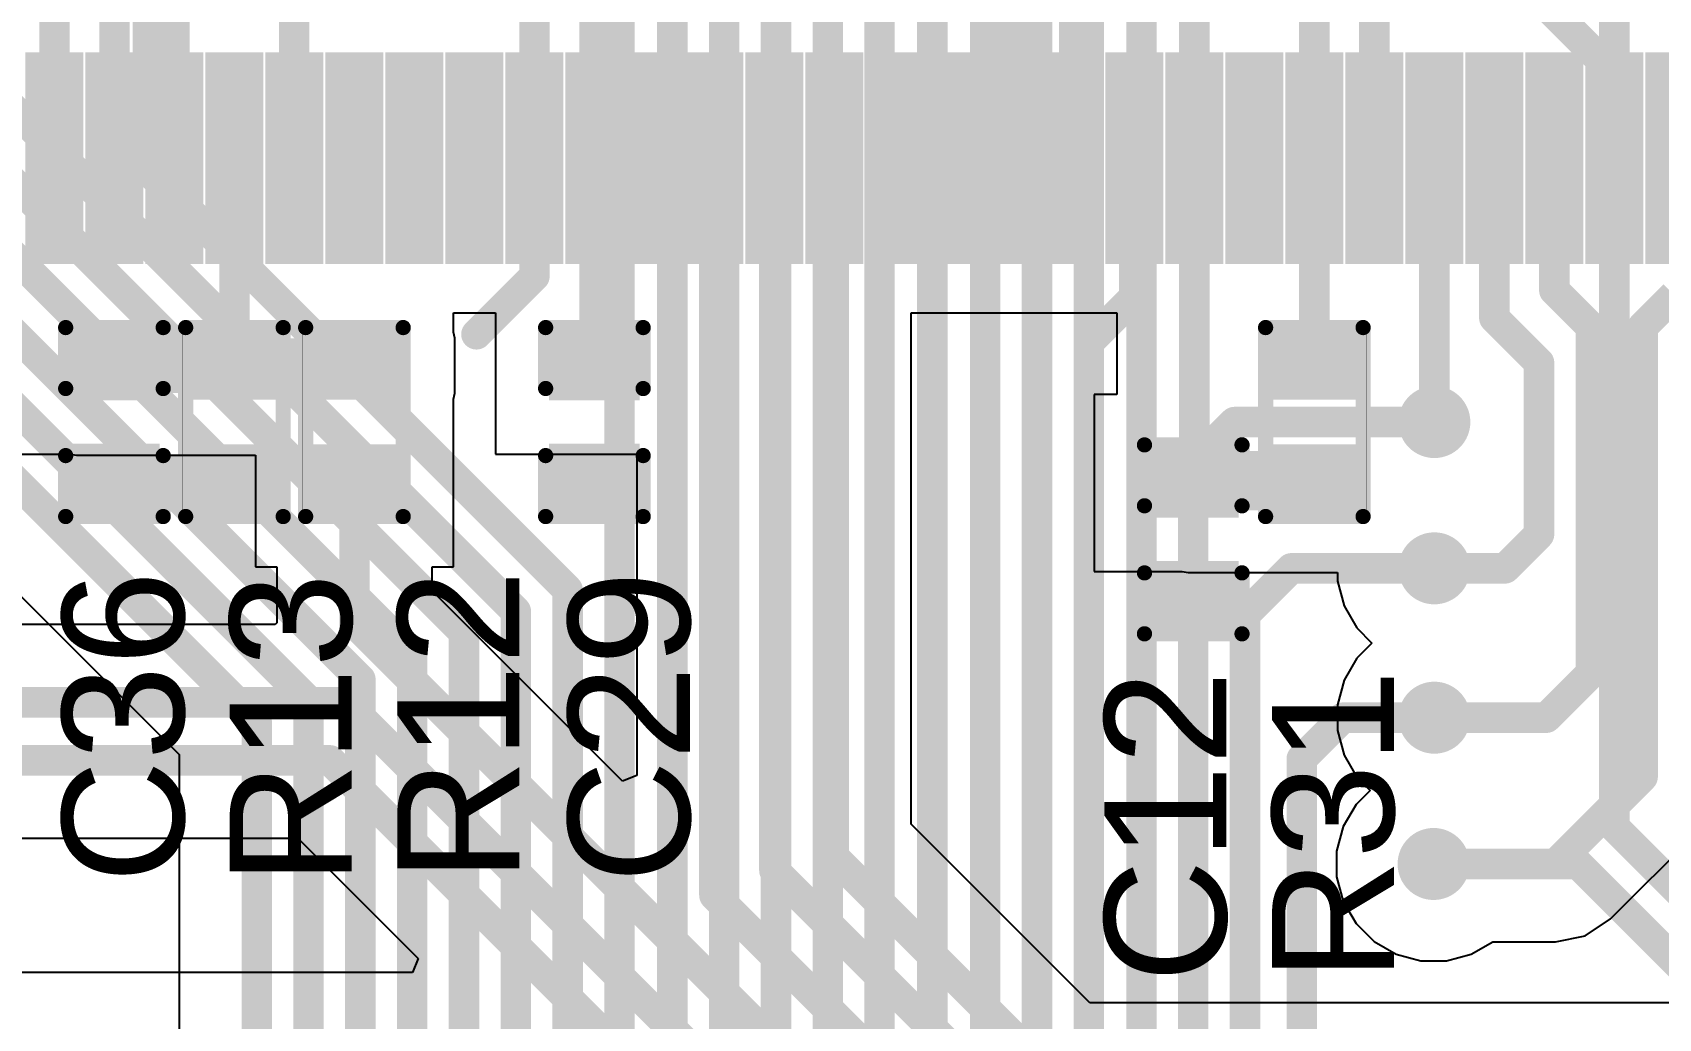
# Model space of a CAD drawing. Header units: millimetres. Extents: x -3 to 5437, y -3 to 5435.
# Drawn here: x 98.79 to 112.34, y 50.63 to 58.85 of the extents above; entities that cross this region are included whole.
import ezdxf

# ---------------------------------------------------------------- set-up
doc = ezdxf.new("R2010")
doc.units = ezdxf.units.MM
for name, color, linetype in [('BottomLayer', 5, 'Continuous'), ('TopLayer', 1, 'Continuous'), ('TopOverlay', 2, 'Continuous'), ('TopPaste', 8, 'Continuous'), ('TopSolder', 216, 'Continuous'), ('ViaHoleLayer', 16, 'Continuous')]:
    doc.layers.add(name, color=color, linetype=linetype)
doc.styles.add('Arial', font='', dxfattribs={"height": 0.2})
doc.styles.get('Arial').set_extended_font_data('Arial')

# ---------------------------------------------------------------- blocks, each defined once
blk = doc.blocks.new('C___0402_50')
at = {"layer": 'TopLayer'}
for points in [[(-0.6985, -0.3175), (-0.6985, 0.3174999999999999), (-0.2413000000000001, 0.3175), (-0.2412999999999999, -0.3174999999999999)], [(0.2413000000000001, -0.3175), (0.2412999999999999, 0.3174999999999999), (0.6985, 0.3175), (0.6985, -0.3174999999999999)]]:
    blk.add_hatch(color=1, dxfattribs=at).paths.add_polyline_path(points)
at = {"layer": 'TopPaste'}
for points in [[(-0.6985, -0.3175), (-0.6985, 0.3174999999999999), (-0.2413000000000001, 0.3175), (-0.2412999999999999, -0.3174999999999999)], [(0.2413000000000001, -0.3175), (0.2412999999999999, 0.3174999999999999), (0.6985, 0.3175), (0.6985, -0.3174999999999999)]]:
    blk.add_hatch(color=8, dxfattribs=at).paths.add_polyline_path(points)
at = {"layer": 'TopSolder'}
for points in [[(-0.7584998799999999, -0.3774998800000001), (-0.7584998799999999, 0.3774998799999999), (-0.1813001200000001, 0.3774998800000001), (-0.1813001199999999, -0.3774998799999999)], [(0.1813001200000001, -0.3774998800000001), (0.1813001199999999, 0.3774998799999999), (0.7584998799999999, 0.3774998800000001), (0.7584998799999999, -0.3774998799999999)]]:
    blk.add_hatch(color=216, dxfattribs=at).paths.add_polyline_path(points)
at = {"layer": 'TopOverlay', "const_width": 0.127}
for points in [[(-0.7874, -0.4064), (-0.7874, 0.4064)], [(-0.2794, 0.4064), (-0.7874, 0.4064)], [(0.7874, 0.4064), (0.2794, 0.4064)], [(0.7874, -0.4064), (0.7874, 0.4064)], [(-0.2794, -0.4064), (-0.7874, -0.4064)], [(0.7874, -0.4064), (0.2794, -0.4064)]]:
    blk.add_lwpolyline(points, dxfattribs=at)
at = {"layer": 'TopOverlay', "const_width": 0.0635}
for points in [[(-0.8191499999999999, 0.4064, 1), (-0.7556499999999999, 0.4064, 1)], [(-0.8191499999999999, 0.4064, 1), (-0.7556499999999999, 0.4064, 1)], [(-0.31115, 0.4064, 1), (-0.24765, 0.4064, 1)], [(0.24765, 0.4064, 1), (0.31115, 0.4064, 1)], [(0.7556499999999999, 0.4064, 1), (0.8191499999999999, 0.4064, 1)], [(0.7556499999999999, 0.4064, 1), (0.8191499999999999, 0.4064, 1)], [(-0.8191499999999999, -0.4064, 1), (-0.7556499999999999, -0.4064, 1)], [(-0.8191499999999999, -0.4064, 1), (-0.7556499999999999, -0.4064, 1)], [(-0.31115, -0.4064, 1), (-0.24765, -0.4064, 1)], [(0.24765, -0.4064, 1), (0.31115, -0.4064, 1)], [(0.7556499999999999, -0.4064, 1), (0.8191499999999999, -0.4064, 1)], [(0.7556499999999999, -0.4064, 1), (0.8191499999999999, -0.4064, 1)]]:
    blk.add_lwpolyline(points, format="xyb", close=True, dxfattribs=at)
blk = doc.blocks.new('C___0402_51')
at = {"layer": 'TopLayer'}
for points in [[(-0.6985, -0.3175), (-0.6985, 0.3174999999999999), (-0.2413000000000001, 0.3175), (-0.2412999999999999, -0.3174999999999999)], [(0.2413000000000001, -0.3175), (0.2412999999999999, 0.3174999999999999), (0.6985, 0.3175), (0.6985, -0.3174999999999999)]]:
    blk.add_hatch(color=1, dxfattribs=at).paths.add_polyline_path(points)
at = {"layer": 'TopPaste'}
for points in [[(-0.6985, -0.3175), (-0.6985, 0.3174999999999999), (-0.2413000000000001, 0.3175), (-0.2412999999999999, -0.3174999999999999)], [(0.2413000000000001, -0.3175), (0.2412999999999999, 0.3174999999999999), (0.6985, 0.3175), (0.6985, -0.3174999999999999)]]:
    blk.add_hatch(color=8, dxfattribs=at).paths.add_polyline_path(points)
at = {"layer": 'TopSolder'}
for points in [[(-0.7584998799999999, -0.3774998800000001), (-0.7584998799999999, 0.3774998799999999), (-0.1813001200000001, 0.3774998800000001), (-0.1813001199999999, -0.3774998799999999)], [(0.1813001200000001, -0.3774998800000001), (0.1813001199999999, 0.3774998799999999), (0.7584998799999999, 0.3774998800000001), (0.7584998799999999, -0.3774998799999999)]]:
    blk.add_hatch(color=216, dxfattribs=at).paths.add_polyline_path(points)
at = {"layer": 'TopOverlay', "const_width": 0.127}
for points in [[(-0.7874, -0.4064), (-0.7874, 0.4064)], [(-0.2794, 0.4064), (-0.7874, 0.4064)], [(0.7874, 0.4064), (0.2794, 0.4064)], [(0.7874, -0.4064), (0.7874, 0.4064)], [(-0.2794, -0.4064), (-0.7874, -0.4064)], [(0.7874, -0.4064), (0.2794, -0.4064)]]:
    blk.add_lwpolyline(points, dxfattribs=at)
at = {"layer": 'TopOverlay', "const_width": 0.0635}
for points in [[(-0.8191499999999999, 0.4064, 1), (-0.7556499999999999, 0.4064, 1)], [(-0.8191499999999999, 0.4064, 1), (-0.7556499999999999, 0.4064, 1)], [(-0.31115, 0.4064, 1), (-0.24765, 0.4064, 1)], [(0.24765, 0.4064, 1), (0.31115, 0.4064, 1)], [(0.7556499999999999, 0.4064, 1), (0.8191499999999999, 0.4064, 1)], [(0.7556499999999999, 0.4064, 1), (0.8191499999999999, 0.4064, 1)], [(-0.8191499999999999, -0.4064, 1), (-0.7556499999999999, -0.4064, 1)], [(-0.8191499999999999, -0.4064, 1), (-0.7556499999999999, -0.4064, 1)], [(-0.31115, -0.4064, 1), (-0.24765, -0.4064, 1)], [(0.24765, -0.4064, 1), (0.31115, -0.4064, 1)], [(0.7556499999999999, -0.4064, 1), (0.8191499999999999, -0.4064, 1)], [(0.7556499999999999, -0.4064, 1), (0.8191499999999999, -0.4064, 1)]]:
    blk.add_lwpolyline(points, format="xyb", close=True, dxfattribs=at)
blk = doc.blocks.new('LQFP_144_20_20__157')
at = {"layer": 'TopLayer'}
for points in [[(-5.890000919999999, -11.45999867), (-5.890000919999999, -9.89999925), (-5.61000148, -9.89999925), (-5.61000148, -11.45999867)], [(-5.38999938, -11.45999867), (-5.38999938, -9.89999925), (-5.10999994, -9.89999925), (-5.10999994, -11.45999867)], [(-4.890000379999999, -11.45999867), (-4.890000379999999, -9.89999925), (-4.61000094, -9.89999925), (-4.61000094, -11.45999867)], [(-4.38999884, -11.45999867), (-4.38999884, -9.89999925), (-4.1099994, -9.89999925), (-4.1099994, -11.45999867)], [(-3.88999984, -11.45999867), (-3.88999984, -9.89999925), (-3.6100004, -9.89999925), (-3.6100004, -11.45999867)], [(-3.390000839999999, -11.45999867), (-3.390000839999999, -9.89999925), (-3.1100014, -9.89999925), (-3.1100014, -11.45999867)], [(-2.8899993, -11.45999867), (-2.8899993, -9.89999925), (-2.60999986, -9.89999925), (-2.60999986, -11.45999867)], [(-2.3900003, -11.45999867), (-2.3900003, -9.89999925), (-2.11000086, -9.89999925), (-2.11000086, -11.45999867)], [(-1.88999876, -11.45999867), (-1.88999876, -9.89999925), (-1.60999932, -9.89999925), (-1.60999932, -11.45999867)], [(-1.38999976, -11.45999867), (-1.38999976, -9.89999925), (-1.11000032, -9.89999925), (-1.11000032, -11.45999867)], [(-0.89000076, -11.45999867), (-0.89000076, -9.89999925), (-0.6100013199999998, -9.89999925), (-0.6100013200000001, -11.45999867)], [(-0.38999922, -11.45999867), (-0.3899992199999999, -9.89999925), (-0.1099997799999999, -9.89999925), (-0.1099997800000001, -11.45999867)], [(0.1099997799999999, -11.45999867), (0.1099997800000001, -9.89999925), (0.38999922, -9.89999925), (0.3899992199999999, -11.45999867)], [(0.6100013199999998, -11.45999867), (0.6100013200000001, -9.89999925), (0.89000076, -9.89999925), (0.89000076, -11.45999867)], [(1.11000032, -11.45999867), (1.11000032, -9.89999925), (1.38999976, -9.89999925), (1.38999976, -11.45999867)], [(1.60999932, -11.45999867), (1.60999932, -9.89999925), (1.88999876, -9.89999925), (1.88999876, -11.45999867)], [(2.11000086, -11.45999867), (2.11000086, -9.89999925), (2.3900003, -9.89999925), (2.3900003, -11.45999867)], [(2.60999986, -11.45999867), (2.60999986, -9.89999925), (2.8899993, -9.89999925), (2.8899993, -11.45999867)], [(3.1100014, -11.45999867), (3.1100014, -9.89999925), (3.390000839999999, -9.89999925), (3.390000839999999, -11.45999867)], [(3.6100004, -11.45999867), (3.6100004, -9.89999925), (3.88999984, -9.89999925), (3.88999984, -11.45999867)], [(4.1099994, -11.45999867), (4.1099994, -9.89999925), (4.38999884, -9.89999925), (4.38999884, -11.45999867)], [(4.61000094, -11.45999867), (4.61000094, -9.89999925), (4.890000379999999, -9.89999925), (4.890000379999999, -11.45999867)], [(5.10999994, -11.45999867), (5.10999994, -9.89999925), (5.38999938, -9.89999925), (5.38999938, -11.45999867)], [(5.61000148, -11.45999867), (5.61000148, -9.89999925), (5.890000919999999, -9.89999925), (5.890000919999999, -11.45999867)], [(6.110000479999999, -11.45999867), (6.110000479999999, -9.89999925), (6.389999919999999, -9.89999925), (6.389999919999999, -11.45999867)], [(6.609999479999999, -11.45999867), (6.609999479999999, -9.89999925), (6.889998919999999, -9.89999925), (6.889998919999999, -11.45999867)], [(7.110001019999999, -11.45999867), (7.110001019999999, -9.89999925), (7.39000046, -9.89999925), (7.39000046, -11.45999867)], [(7.610000019999999, -11.45999867), (7.610000019999999, -9.89999925), (7.88999946, -9.89999925), (7.88999946, -11.45999867)]]:
    blk.add_hatch(color=1, dxfattribs=at).paths.add_polyline_path(points)
at = {"layer": 'TopPaste'}
for points in [[(-5.890000919999999, -11.45999867), (-5.890000919999999, -9.89999925), (-5.61000148, -9.89999925), (-5.61000148, -11.45999867)], [(-5.38999938, -11.45999867), (-5.38999938, -9.89999925), (-5.10999994, -9.89999925), (-5.10999994, -11.45999867)], [(-4.890000379999999, -11.45999867), (-4.890000379999999, -9.89999925), (-4.61000094, -9.89999925), (-4.61000094, -11.45999867)], [(-4.38999884, -11.45999867), (-4.38999884, -9.89999925), (-4.1099994, -9.89999925), (-4.1099994, -11.45999867)], [(-3.88999984, -11.45999867), (-3.88999984, -9.89999925), (-3.6100004, -9.89999925), (-3.6100004, -11.45999867)], [(-3.390000839999999, -11.45999867), (-3.390000839999999, -9.89999925), (-3.1100014, -9.89999925), (-3.1100014, -11.45999867)], [(-2.8899993, -11.45999867), (-2.8899993, -9.89999925), (-2.60999986, -9.89999925), (-2.60999986, -11.45999867)], [(-2.3900003, -11.45999867), (-2.3900003, -9.89999925), (-2.11000086, -9.89999925), (-2.11000086, -11.45999867)], [(-1.88999876, -11.45999867), (-1.88999876, -9.89999925), (-1.60999932, -9.89999925), (-1.60999932, -11.45999867)], [(-1.38999976, -11.45999867), (-1.38999976, -9.89999925), (-1.11000032, -9.89999925), (-1.11000032, -11.45999867)], [(-0.89000076, -11.45999867), (-0.89000076, -9.89999925), (-0.6100013199999998, -9.89999925), (-0.6100013200000001, -11.45999867)], [(-0.38999922, -11.45999867), (-0.3899992199999999, -9.89999925), (-0.1099997799999999, -9.89999925), (-0.1099997800000001, -11.45999867)], [(0.1099997799999999, -11.45999867), (0.1099997800000001, -9.89999925), (0.38999922, -9.89999925), (0.3899992199999999, -11.45999867)], [(0.6100013199999998, -11.45999867), (0.6100013200000001, -9.89999925), (0.89000076, -9.89999925), (0.89000076, -11.45999867)], [(1.11000032, -11.45999867), (1.11000032, -9.89999925), (1.38999976, -9.89999925), (1.38999976, -11.45999867)], [(1.60999932, -11.45999867), (1.60999932, -9.89999925), (1.88999876, -9.89999925), (1.88999876, -11.45999867)], [(2.11000086, -11.45999867), (2.11000086, -9.89999925), (2.3900003, -9.89999925), (2.3900003, -11.45999867)], [(2.60999986, -11.45999867), (2.60999986, -9.89999925), (2.8899993, -9.89999925), (2.8899993, -11.45999867)], [(3.1100014, -11.45999867), (3.1100014, -9.89999925), (3.390000839999999, -9.89999925), (3.390000839999999, -11.45999867)], [(3.6100004, -11.45999867), (3.6100004, -9.89999925), (3.88999984, -9.89999925), (3.88999984, -11.45999867)], [(4.1099994, -11.45999867), (4.1099994, -9.89999925), (4.38999884, -9.89999925), (4.38999884, -11.45999867)], [(4.61000094, -11.45999867), (4.61000094, -9.89999925), (4.890000379999999, -9.89999925), (4.890000379999999, -11.45999867)], [(5.10999994, -11.45999867), (5.10999994, -9.89999925), (5.38999938, -9.89999925), (5.38999938, -11.45999867)], [(5.61000148, -11.45999867), (5.61000148, -9.89999925), (5.890000919999999, -9.89999925), (5.890000919999999, -11.45999867)], [(6.110000479999999, -11.45999867), (6.110000479999999, -9.89999925), (6.389999919999999, -9.89999925), (6.389999919999999, -11.45999867)], [(6.609999479999999, -11.45999867), (6.609999479999999, -9.89999925), (6.889998919999999, -9.89999925), (6.889998919999999, -11.45999867)], [(7.110001019999999, -11.45999867), (7.110001019999999, -9.89999925), (7.39000046, -9.89999925), (7.39000046, -11.45999867)], [(7.610000019999999, -11.45999867), (7.610000019999999, -9.89999925), (7.88999946, -9.89999925), (7.88999946, -11.45999867)]]:
    blk.add_hatch(color=8, dxfattribs=at).paths.add_polyline_path(points)
at = {"layer": 'TopSolder'}
for points in [[(-5.99160092, -11.56159867), (-5.99160092, -9.79839925), (-5.50840148, -9.79839925), (-5.50840148, -11.56159867)], [(-5.491599379999999, -11.56159867), (-5.491599379999999, -9.79839925), (-5.008399939999999, -9.79839925), (-5.008399939999999, -11.56159867)], [(-4.99160038, -11.56159867), (-4.99160038, -9.79839925), (-4.50840094, -9.79839925), (-4.50840094, -11.56159867)], [(-4.49159884, -11.56159867), (-4.49159884, -9.79839925), (-4.0083994, -9.79839925), (-4.0083994, -11.56159867)], [(-3.99159984, -11.56159867), (-3.99159984, -9.79839925), (-3.5084004, -9.79839925), (-3.5084004, -11.56159867)], [(-3.49160084, -11.56159867), (-3.49160084, -9.79839925), (-3.0084014, -9.79839925), (-3.0084014, -11.56159867)], [(-2.9915993, -11.56159867), (-2.9915993, -9.79839925), (-2.508399859999999, -9.79839925), (-2.508399859999999, -11.56159867)], [(-2.4916003, -11.56159867), (-2.4916003, -9.79839925), (-2.00840086, -9.79839925), (-2.00840086, -11.56159867)], [(-1.99159876, -11.56159867), (-1.99159876, -9.79839925), (-1.50839932, -9.79839925), (-1.50839932, -11.56159867)], [(-1.49159976, -11.56159867), (-1.49159976, -9.79839925), (-1.00840032, -9.79839925), (-1.00840032, -11.56159867)], [(-0.99160076, -11.56159867), (-0.99160076, -9.79839925), (-0.5084013199999999, -9.79839925), (-0.5084013199999999, -11.56159867)], [(-0.49159922, -11.56159867), (-0.49159922, -9.79839925), (-0.008399779999999963, -9.79839925), (-0.008399780000000037, -11.56159867)], [(0.008399779999999963, -11.56159867), (0.008399780000000037, -9.79839925), (0.49159922, -9.79839925), (0.49159922, -11.56159867)], [(0.5084013199999999, -11.56159867), (0.5084013199999999, -9.79839925), (0.99160076, -9.79839925), (0.99160076, -11.56159867)], [(1.00840032, -11.56159867), (1.00840032, -9.79839925), (1.49159976, -9.79839925), (1.49159976, -11.56159867)], [(1.50839932, -11.56159867), (1.50839932, -9.79839925), (1.99159876, -9.79839925), (1.99159876, -11.56159867)], [(2.00840086, -11.56159867), (2.00840086, -9.79839925), (2.4916003, -9.79839925), (2.4916003, -11.56159867)], [(2.508399859999999, -11.56159867), (2.508399859999999, -9.79839925), (2.9915993, -9.79839925), (2.9915993, -11.56159867)], [(3.0084014, -11.56159867), (3.0084014, -9.79839925), (3.49160084, -9.79839925), (3.49160084, -11.56159867)], [(3.5084004, -11.56159867), (3.5084004, -9.79839925), (3.99159984, -9.79839925), (3.99159984, -11.56159867)], [(4.0083994, -11.56159867), (4.0083994, -9.79839925), (4.49159884, -9.79839925), (4.49159884, -11.56159867)], [(4.50840094, -11.56159867), (4.50840094, -9.79839925), (4.99160038, -9.79839925), (4.99160038, -11.56159867)], [(5.008399939999999, -11.56159867), (5.008399939999999, -9.79839925), (5.491599379999999, -9.79839925), (5.491599379999999, -11.56159867)], [(5.50840148, -11.56159867), (5.50840148, -9.79839925), (5.99160092, -9.79839925), (5.99160092, -11.56159867)], [(6.00840048, -11.56159867), (6.00840048, -9.79839925), (6.49159992, -9.79839925), (6.49159992, -11.56159867)], [(6.50839948, -11.56159867), (6.50839948, -9.79839925), (6.991598919999999, -9.79839925), (6.991598919999999, -11.56159867)], [(7.008401019999999, -11.56159867), (7.008401019999999, -9.79839925), (7.49160046, -9.79839925), (7.49160046, -11.56159867)], [(7.508400019999999, -11.56159867), (7.508400019999999, -9.79839925), (7.99159946, -9.79839925), (7.99159946, -11.56159867)]]:
    blk.add_hatch(color=216, dxfattribs=at).paths.add_polyline_path(points)
blk = doc.blocks.new('R___0402_222')
at = {"layer": 'TopLayer'}
for points in [[(-0.6985, -0.3175), (-0.6985, 0.3174999999999999), (-0.2413000000000001, 0.3175), (-0.2412999999999999, -0.3174999999999999)], [(0.2413000000000001, -0.3175), (0.2412999999999999, 0.3174999999999999), (0.6985, 0.3175), (0.6985, -0.3174999999999999)]]:
    blk.add_hatch(color=1, dxfattribs=at).paths.add_polyline_path(points)
at = {"layer": 'TopPaste'}
for points in [[(-0.6985, -0.3175), (-0.6985, 0.3174999999999999), (-0.2413000000000001, 0.3175), (-0.2412999999999999, -0.3174999999999999)], [(0.2413000000000001, -0.3175), (0.2412999999999999, 0.3174999999999999), (0.6985, 0.3175), (0.6985, -0.3174999999999999)]]:
    blk.add_hatch(color=8, dxfattribs=at).paths.add_polyline_path(points)
at = {"layer": 'TopSolder'}
for points in [[(-0.75350116, -0.3725011600000001), (-0.75350116, 0.3725011599999999), (-0.18629884, 0.3725011600000001), (-0.1862988399999999, -0.3725011599999999)], [(0.18629884, -0.3725011600000001), (0.1862988399999999, 0.3725011599999999), (0.75350116, 0.3725011600000001), (0.75350116, -0.3725011599999999)]]:
    blk.add_hatch(color=216, dxfattribs=at).paths.add_polyline_path(points)
at = {"layer": 'TopOverlay'}
for points, const_width in [([(0.7874, 0.4064), (-0.7874, 0.4064)], 0.127), ([(-0.7874, -0.4064), (-0.7874, 0.4064)], 0.127), ([(0.7874, -0.4064), (0.7874, 0.4064)], 0.127), ([(0.7874, -0.4064), (-0.7874, -0.4064)], 0.127), ([(0.8128, -0.4318), (-0.8128, -0.4318)], 0.0032258)]:
    blk.add_lwpolyline(points, dxfattribs=dict(at, const_width=const_width))
for points, const_width in [([(-0.8191499999999999, 0.4064, 1), (-0.7556499999999999, 0.4064, 1)], 0.0635), ([(-0.8191499999999999, 0.4064, 1), (-0.7556499999999999, 0.4064, 1)], 0.0635), ([(0.7556499999999999, 0.4064, 1), (0.8191499999999999, 0.4064, 1)], 0.0635), ([(0.7556499999999999, 0.4064, 1), (0.8191499999999999, 0.4064, 1)], 0.0635), ([(-0.8191499999999999, -0.4064, 1), (-0.7556499999999999, -0.4064, 1)], 0.0635), ([(-0.8191499999999999, -0.4064, 1), (-0.7556499999999999, -0.4064, 1)], 0.0635), ([(0.7556499999999999, -0.4064, 1), (0.8191499999999999, -0.4064, 1)], 0.0635), ([(0.7556499999999999, -0.4064, 1), (0.8191499999999999, -0.4064, 1)], 0.0635), ([(-0.81360518, -0.4318, 1), (-0.8119948199999999, -0.4318, 1)], 0.0016129), ([(0.8119948199999999, -0.4318, 1), (0.81360518, -0.4318, 1)], 0.0016129)]:
    blk.add_lwpolyline(points, format="xyb", close=True, dxfattribs=dict(at, const_width=const_width))
blk = doc.blocks.new('R___0402_446')
at = {"layer": 'TopLayer'}
for points in [[(-0.6985, -0.3175), (-0.6985, 0.3175), (-0.2412999999999999, 0.3175), (-0.2413, -0.3175)], [(0.2412999999999999, -0.3175), (0.2413, 0.3175), (0.6985, 0.3175), (0.6985, -0.3175)]]:
    blk.add_hatch(color=1, dxfattribs=at).paths.add_polyline_path(points)
at = {"layer": 'TopPaste'}
for points in [[(-0.6985, -0.3175), (-0.6985, 0.3175), (-0.2412999999999999, 0.3175), (-0.2413, -0.3175)], [(0.2412999999999999, -0.3175), (0.2413, 0.3175), (0.6985, 0.3175), (0.6985, -0.3175)]]:
    blk.add_hatch(color=8, dxfattribs=at).paths.add_polyline_path(points)
at = {"layer": 'TopSolder'}
for points in [[(-0.75350116, -0.37250116), (-0.75350116, 0.37250116), (-0.1862988399999999, 0.37250116), (-0.18629884, -0.37250116)], [(0.1862988399999999, -0.37250116), (0.18629884, 0.37250116), (0.75350116, 0.37250116), (0.75350116, -0.37250116)]]:
    blk.add_hatch(color=216, dxfattribs=at).paths.add_polyline_path(points)
at = {"layer": 'TopOverlay'}
for points, const_width in [([(-0.7874, 0.4064), (0.7874, 0.4064)], 0.127), ([(-0.7874, 0.4064), (-0.7874, -0.4064)], 0.127), ([(0.7874, 0.4064), (0.7874, -0.4064)], 0.127), ([(-0.7874, -0.4064), (0.7874, -0.4064)], 0.127), ([(-0.8128, -0.4318), (0.8128, -0.4318)], 0.0032258)]:
    blk.add_lwpolyline(points, dxfattribs=dict(at, const_width=const_width))
for points, const_width in [([(-0.8191499999999999, 0.4064, 1), (-0.7556499999999999, 0.4064, 1)], 0.0635), ([(-0.8191499999999999, 0.4064, 1), (-0.7556499999999999, 0.4064, 1)], 0.0635), ([(0.7556499999999999, 0.4064, 1), (0.8191499999999999, 0.4064, 1)], 0.0635), ([(0.7556499999999999, 0.4064, 1), (0.8191499999999999, 0.4064, 1)], 0.0635), ([(-0.8191499999999999, -0.4064, 1), (-0.7556499999999999, -0.4064, 1)], 0.0635), ([(-0.8191499999999999, -0.4064, 1), (-0.7556499999999999, -0.4064, 1)], 0.0635), ([(0.7556499999999999, -0.4064, 1), (0.8191499999999999, -0.4064, 1)], 0.0635), ([(0.7556499999999999, -0.4064, 1), (0.8191499999999999, -0.4064, 1)], 0.0635), ([(-0.81360518, -0.4318, 1), (-0.8119948199999999, -0.4318, 1)], 0.0016129), ([(0.8119948199999999, -0.4318, 1), (0.81360518, -0.4318, 1)], 0.0016129)]:
    blk.add_lwpolyline(points, format="xyb", close=True, dxfattribs=dict(at, const_width=const_width))
blk = doc.blocks.new('R___0402_458')
at = {"layer": 'TopLayer'}
for points in [[(-0.6985, -0.3175), (-0.6985, 0.3174999999999999), (-0.2413000000000001, 0.3175), (-0.2412999999999999, -0.3174999999999999)], [(0.2413000000000001, -0.3175), (0.2412999999999999, 0.3174999999999999), (0.6985, 0.3175), (0.6985, -0.3174999999999999)]]:
    blk.add_hatch(color=1, dxfattribs=at).paths.add_polyline_path(points)
at = {"layer": 'TopPaste'}
for points in [[(-0.6985, -0.3175), (-0.6985, 0.3174999999999999), (-0.2413000000000001, 0.3175), (-0.2412999999999999, -0.3174999999999999)], [(0.2413000000000001, -0.3175), (0.2412999999999999, 0.3174999999999999), (0.6985, 0.3175), (0.6985, -0.3174999999999999)]]:
    blk.add_hatch(color=8, dxfattribs=at).paths.add_polyline_path(points)
at = {"layer": 'TopSolder'}
for points in [[(-0.75350116, -0.3725011600000001), (-0.75350116, 0.3725011599999999), (-0.18629884, 0.3725011600000001), (-0.1862988399999999, -0.3725011599999999)], [(0.18629884, -0.3725011600000001), (0.1862988399999999, 0.3725011599999999), (0.75350116, 0.3725011600000001), (0.75350116, -0.3725011599999999)]]:
    blk.add_hatch(color=216, dxfattribs=at).paths.add_polyline_path(points)
at = {"layer": 'TopOverlay'}
for points, const_width in [([(0.7874, 0.4064), (-0.7874, 0.4064)], 0.127), ([(-0.7874, -0.4064), (-0.7874, 0.4064)], 0.127), ([(0.7874, -0.4064), (0.7874, 0.4064)], 0.127), ([(0.7874, -0.4064), (-0.7874, -0.4064)], 0.127), ([(0.8128, -0.4318), (-0.8128, -0.4318)], 0.0032258)]:
    blk.add_lwpolyline(points, dxfattribs=dict(at, const_width=const_width))
for points, const_width in [([(-0.8191499999999999, 0.4064, 1), (-0.7556499999999999, 0.4064, 1)], 0.0635), ([(-0.8191499999999999, 0.4064, 1), (-0.7556499999999999, 0.4064, 1)], 0.0635), ([(0.7556499999999999, 0.4064, 1), (0.8191499999999999, 0.4064, 1)], 0.0635), ([(0.7556499999999999, 0.4064, 1), (0.8191499999999999, 0.4064, 1)], 0.0635), ([(-0.8191499999999999, -0.4064, 1), (-0.7556499999999999, -0.4064, 1)], 0.0635), ([(-0.8191499999999999, -0.4064, 1), (-0.7556499999999999, -0.4064, 1)], 0.0635), ([(0.7556499999999999, -0.4064, 1), (0.8191499999999999, -0.4064, 1)], 0.0635), ([(0.7556499999999999, -0.4064, 1), (0.8191499999999999, -0.4064, 1)], 0.0635), ([(-0.81360518, -0.4318, 1), (-0.8119948199999999, -0.4318, 1)], 0.0016129), ([(0.8119948199999999, -0.4318, 1), (0.81360518, -0.4318, 1)], 0.0016129)]:
    blk.add_lwpolyline(points, format="xyb", close=True, dxfattribs=dict(at, const_width=const_width))
blk = doc.blocks.new('C___0402_491')
at = {"layer": 'TopLayer'}
for points in [[(-0.6985, -0.3175), (-0.6985, 0.3174999999999999), (-0.2413000000000001, 0.3175), (-0.2412999999999999, -0.3174999999999999)], [(0.2413000000000001, -0.3175), (0.2412999999999999, 0.3174999999999999), (0.6985, 0.3175), (0.6985, -0.3174999999999999)]]:
    blk.add_hatch(color=1, dxfattribs=at).paths.add_polyline_path(points)
at = {"layer": 'TopPaste'}
for points in [[(-0.6985, -0.3175), (-0.6985, 0.3174999999999999), (-0.2413000000000001, 0.3175), (-0.2412999999999999, -0.3174999999999999)], [(0.2413000000000001, -0.3175), (0.2412999999999999, 0.3174999999999999), (0.6985, 0.3175), (0.6985, -0.3174999999999999)]]:
    blk.add_hatch(color=8, dxfattribs=at).paths.add_polyline_path(points)
at = {"layer": 'TopSolder'}
for points in [[(-0.7584998799999999, -0.3774998800000001), (-0.7584998799999999, 0.3774998799999999), (-0.1813001200000001, 0.3774998800000001), (-0.1813001199999999, -0.3774998799999999)], [(0.1813001200000001, -0.3774998800000001), (0.1813001199999999, 0.3774998799999999), (0.7584998799999999, 0.3774998800000001), (0.7584998799999999, -0.3774998799999999)]]:
    blk.add_hatch(color=216, dxfattribs=at).paths.add_polyline_path(points)
at = {"layer": 'TopOverlay', "const_width": 0.127}
for points in [[(-0.7874, -0.4064), (-0.7874, 0.4064)], [(-0.2794, 0.4064), (-0.7874, 0.4064)], [(0.7874, 0.4064), (0.2794, 0.4064)], [(0.7874, -0.4064), (0.7874, 0.4064)], [(-0.2794, -0.4064), (-0.7874, -0.4064)], [(0.7874, -0.4064), (0.2794, -0.4064)]]:
    blk.add_lwpolyline(points, dxfattribs=at)
at = {"layer": 'TopOverlay', "const_width": 0.0635}
for points in [[(-0.8191499999999999, 0.4064, 1), (-0.7556499999999999, 0.4064, 1)], [(-0.8191499999999999, 0.4064, 1), (-0.7556499999999999, 0.4064, 1)], [(-0.31115, 0.4064, 1), (-0.24765, 0.4064, 1)], [(0.24765, 0.4064, 1), (0.31115, 0.4064, 1)], [(0.7556499999999999, 0.4064, 1), (0.8191499999999999, 0.4064, 1)], [(0.7556499999999999, 0.4064, 1), (0.8191499999999999, 0.4064, 1)], [(-0.8191499999999999, -0.4064, 1), (-0.7556499999999999, -0.4064, 1)], [(-0.8191499999999999, -0.4064, 1), (-0.7556499999999999, -0.4064, 1)], [(-0.31115, -0.4064, 1), (-0.24765, -0.4064, 1)], [(0.24765, -0.4064, 1), (0.31115, -0.4064, 1)], [(0.7556499999999999, -0.4064, 1), (0.8191499999999999, -0.4064, 1)], [(0.7556499999999999, -0.4064, 1), (0.8191499999999999, -0.4064, 1)]]:
    blk.add_lwpolyline(points, format="xyb", close=True, dxfattribs=at)

msp = doc.modelspace()

# ---------------------------------------------------------------- hatches: boundary and pattern name
at = {"layer": 'BottomLayer'}
h = msp.add_hatch(color=5, dxfattribs=at)
edge = h.paths.add_edge_path()
edge.add_arc((110.47083824, 55.6006), 0.2999994, 0, 360)
h = msp.add_hatch(color=5, dxfattribs=at)
edge = h.paths.add_edge_path()
edge.add_arc((110.47083824, 54.3814), 0.2999994, 0, 360)
h = msp.add_hatch(color=5, dxfattribs=at)
edge = h.paths.add_edge_path()
edge.add_arc((110.47083824, 53.1368), 0.2999994, 0, 360)
h = msp.add_hatch(color=5, dxfattribs=at)
edge = h.paths.add_edge_path()
edge.add_arc((110.4646, 51.9176), 0.2999994, 0, 360)
at = {"layer": 'TopLayer'}
for points in [[(99.15333738, 55.8419), (101.78833338, 55.8419), (101.78833338, 56.2991), (99.15333738, 56.2991)], [(108.41830742, 54.86437083999999), (109.7883377, 54.86437083999999), (109.7883377, 55.3593), (108.41830742, 55.3593)]]:
    msp.add_hatch(color=1, dxfattribs=at).paths.add_polyline_path(points)
h = msp.add_hatch(color=1, dxfattribs=at)
edge = h.paths.add_edge_path()
edge.add_arc((110.47083824, 55.6006), 0.2999994, 0, 360)
h = msp.add_hatch(color=1, dxfattribs=at)
edge = h.paths.add_edge_path()
edge.add_arc((110.47083824, 54.3814), 0.2999994, 0, 360)
h = msp.add_hatch(color=1, dxfattribs=at)
edge = h.paths.add_edge_path()
edge.add_arc((110.47083824, 53.1368), 0.2999994, 0, 360)
h = msp.add_hatch(color=1, dxfattribs=at)
edge = h.paths.add_edge_path()
edge.add_arc((110.4646, 51.9176), 0.2999994, 0, 360)
at = {"layer": 'ViaHoleLayer'}
h = msp.add_hatch(color=16, dxfattribs=at)
edge = h.paths.add_edge_path()
edge.add_arc((110.47083824, 55.6006), 0.1499997, 0, 360)
h = msp.add_hatch(color=16, dxfattribs=at)
edge = h.paths.add_edge_path()
edge.add_arc((110.47083824, 54.3814), 0.1499997, 0, 360)
h = msp.add_hatch(color=16, dxfattribs=at)
edge = h.paths.add_edge_path()
edge.add_arc((110.47083824, 53.1368), 0.1499997, 0, 360)
h = msp.add_hatch(color=16, dxfattribs=at)
edge = h.paths.add_edge_path()
edge.add_arc((110.4646, 51.9176), 0.1499997, 0, 360)

# ---------------------------------------------------------------- linework, layer by layer
at = {"layer": 'BottomLayer'}
for p, q in [((96.92535097999999, 55.9143789), (100.00939358, 52.83033629999999)), ((100.00939358, 52.83033629999999), (100.00939612, 23.036403))]:
    msp.add_line(p, q, dxfattribs=at)
at = {"layer": 'BottomLayer', "const_width": 0.254}
for points in [[(107.15923704, 54.0512), (107.15923704, 70.05656296)], [(106.7274345, 54.0512), (106.7274345, 69.04056549999999)], [(106.28686388, 54.0512), (106.28686388, 67.88093611999999)], [(105.84741848, 54.0512), (105.84741848, 66.72952618)], [(104.98382102, 12.9522347), (104.98382102, 62.75511706)], [(99.74969381999999, 57.70034434), (99.74969381999999, 61.55365388)], [(93.88244621999999, 60.48356458), (101.0886345, 53.2773763)], [(104.55201848, 54.0512), (104.55201848, 60.46158087999999)], [(107.59103704, 54.0512), (107.59103704, 60.41966326)], [(105.4156134, 60.2488), (105.41562102, 12.77337806)], [(108.02978902, 11.72360622), (108.02978902, 59.83682216)], [(104.12021848, 54.0512), (104.12021848, 59.76565644)], [(95.42779999999999, 59.5488649), (101.52043196, 53.45623294)], [(111.11083696, 59.36497906), (111.97083778, 58.50497824)], [(103.6794345, 54.0512), (103.6794345, 59.13120254)], [(96.9717898, 58.64627844), (101.9522345, 53.66583374)], [(97.65004853999999, 58.57867634), (102.38403704, 53.84468783999999)], [(111.97083778, 52.22509748), (111.97083778, 58.50497824)], [(98.47083683999999, 58.36854468), (102.8158345, 54.02354702)], [(99.74969381999999, 57.70034434), (103.24763704, 54.20240111999999)], [(97.1245581, 56.63079098), (100.6568345, 53.09851458)], [(108.46158902, 55.25693292), (108.8052561, 55.6006)], [(108.8052561, 55.6006), (110.47083824, 55.6006)], [(108.46158902, 11.54474958), (108.46158902, 55.25693292)], [(108.89338902, 53.99606168), (109.27872734, 54.3814)], [(109.27872734, 54.3814), (110.47083824, 54.3814)], [(103.24763704, 13.65867728), (103.24763704, 54.20240111999999)], [(102.8158345, 53.87234336), (102.8158345, 54.02354702)], [(103.6794345, 54.0512), (103.67943704, 13.47982064)], [(104.12021848, 54.0512), (104.12022102, 13.30994798)], [(104.55201848, 54.0512), (104.55202102, 13.13109134)], [(105.84741848, 54.0512), (105.84742102, 12.59452142)], [(106.28686388, 54.0512), (106.28686642, 12.42331018)], [(106.7274345, 54.0512), (106.72743704, 12.25322416)], [(107.15923704, 54.0512), (107.15923958, 12.07437006)], [(107.59103704, 54.0512), (107.59103958, 11.89551342)], [(108.89338902, 11.01347302), (108.89338902, 53.99606168)], [(102.38403704, 14.01639056), (102.38403704, 53.84468783999999)], [(102.8158345, 53.87234336), (102.81583704, 53.87234081999999)], [(102.81583704, 13.83753392), (102.81583704, 53.87234081999999)], [(101.9522345, 14.19524466), (101.9522345, 53.66583374)], [(101.52043196, 53.45623294), (101.5204345, 14.3741013)], [(101.0886345, 14.55295794), (101.0886345, 53.2773763)], [(109.36593062, 52.7940016), (109.70872902, 53.1368)], [(109.70872902, 53.1368), (110.47083824, 53.1368)], [(100.6568345, 53.09851458), (100.65683704, 14.73181712)], [(109.36593062, 10.45466286), (109.36593062, 52.7940016)], [(111.97083778, 52.22509748), (113.22851878, 50.96741648)], [(110.4646, 51.9176), (111.66767862, 51.9176)], [(111.66767862, 51.9176), (112.79671878, 50.78855984)]]:
    msp.add_lwpolyline(points, dxfattribs=at)
at = {"layer": 'BottomLayer', "const_width": 0.127}
for points in [[(111.90733778, 58.50497824, 1), (112.03433778, 58.50497824, 1)], [(111.90733778, 58.50497824, 1), (112.03433778, 58.50497824, 1)], [(99.68619382, 57.70034434, 1), (99.81319382, 57.70034434, 1)], [(99.68619382, 57.70034434, 1), (99.81319382, 57.70034434, 1)], [(108.7417561, 55.6006, 1), (108.8687561, 55.6006, 1)], [(108.7417561, 55.6006, 1), (108.8687561, 55.6006, 1)], [(110.40733824, 55.6006, 1), (110.53433824, 55.6006, 1)], [(108.39808902, 55.25693292, 1), (108.52508902, 55.25693292, 1)], [(108.39808902, 55.25693292, 1), (108.52508902, 55.25693292, 1)], [(109.21522734, 54.3814, 1), (109.34222734, 54.3814, 1)], [(109.21522734, 54.3814, 1), (109.34222734, 54.3814, 1)], [(110.40733824, 54.3814, 1), (110.53433824, 54.3814, 1)], [(103.18413704, 54.20240111999999, 1), (103.31113704, 54.20240111999999, 1)], [(103.18413704, 54.20240111999999, 1), (103.31113704, 54.20240111999999, 1)], [(102.7523345, 54.02354702, 1), (102.8793345, 54.02354702, 1)], [(102.7523345, 54.02354702, 1), (102.8793345, 54.02354702, 1)], [(103.6159345, 54.0512, 1), (103.7429345, 54.0512, 1)], [(103.6159345, 54.0512, 1), (103.7429345, 54.0512, 1)], [(104.05671848, 54.0512, 1), (104.18371848, 54.0512, 1)], [(104.05671848, 54.0512, 1), (104.18371848, 54.0512, 1)], [(104.48851848, 54.0512, 1), (104.61551848, 54.0512, 1)], [(104.48851848, 54.0512, 1), (104.61551848, 54.0512, 1)], [(105.78391848, 54.0512, 1), (105.91091848, 54.0512, 1)], [(105.78391848, 54.0512, 1), (105.91091848, 54.0512, 1)], [(106.22336388, 54.0512, 1), (106.35036388, 54.0512, 1)], [(106.22336388, 54.0512, 1), (106.35036388, 54.0512, 1)], [(106.6639345, 54.0512, 1), (106.7909345, 54.0512, 1)], [(106.6639345, 54.0512, 1), (106.7909345, 54.0512, 1)], [(107.09573704, 54.0512, 1), (107.22273704, 54.0512, 1)], [(107.09573704, 54.0512, 1), (107.22273704, 54.0512, 1)], [(107.52753704, 54.0512, 1), (107.65453704, 54.0512, 1)], [(107.52753704, 54.0512, 1), (107.65453704, 54.0512, 1)], [(108.82988902, 53.99606168, 1), (108.95688902, 53.99606168, 1)], [(108.82988902, 53.99606168, 1), (108.95688902, 53.99606168, 1)], [(102.32053704, 53.84468783999999, 1), (102.44753704, 53.84468783999999, 1)], [(102.32053704, 53.84468783999999, 1), (102.44753704, 53.84468783999999, 1)], [(102.7523345, 53.87234336, 1), (102.8793345, 53.87234336, 1)], [(102.7523345, 53.87234336, 1), (102.8793345, 53.87234336, 1)], [(102.75233704, 53.87234081999999, 1), (102.87933704, 53.87234081999999, 1)], [(102.75233704, 53.87234081999999, 1), (102.87933704, 53.87234081999999, 1)], [(101.8887345, 53.66583374, 1), (102.0157345, 53.66583374, 1)], [(101.8887345, 53.66583374, 1), (102.0157345, 53.66583374, 1)], [(101.45693196, 53.45623294, 1), (101.58393196, 53.45623294, 1)], [(101.45693196, 53.45623294, 1), (101.58393196, 53.45623294, 1)], [(101.0251345, 53.2773763, 1), (101.1521345, 53.2773763, 1)], [(101.0251345, 53.2773763, 1), (101.1521345, 53.2773763, 1)], [(109.64522902, 53.1368, 1), (109.77222902, 53.1368, 1)], [(109.64522902, 53.1368, 1), (109.77222902, 53.1368, 1)], [(110.40733824, 53.1368, 1), (110.53433824, 53.1368, 1)], [(100.5933345, 53.09851458, 1), (100.7203345, 53.09851458, 1)], [(100.5933345, 53.09851458, 1), (100.7203345, 53.09851458, 1)], [(109.30243062, 52.7940016, 1), (109.42943062, 52.7940016, 1)], [(109.30243062, 52.7940016, 1), (109.42943062, 52.7940016, 1)], [(111.90733778, 52.22509748, 1), (112.03433778, 52.22509748, 1)], [(111.90733778, 52.22509748, 1), (112.03433778, 52.22509748, 1)], [(110.4011, 51.9176, 1), (110.5281, 51.9176, 1)], [(111.60417862, 51.9176, 1), (111.73117862, 51.9176, 1)], [(111.60417862, 51.9176, 1), (111.73117862, 51.9176, 1)]]:
    msp.add_lwpolyline(points, format="xyb", close=True, dxfattribs=at)
at = {"layer": 'TopLayer'}
for p, q in [((102.29633592, 56.34913292), (102.29633592, 56.51127636)), ((102.29633592, 56.51127636), (102.645337, 56.51127636)), ((102.645337, 56.51127636), (102.645337, 55.3339)), ((106.11189598, 52.2480413), (106.11189598, 56.51127636)), ((106.11189598, 56.51127636), (107.82339624, 56.51127636)), ((107.82339624, 56.51127636), (107.82339624, 55.82957084)), ((102.30628764, 56.2991), (102.29633592, 56.34913292)), ((102.30628764, 55.8419), (102.30628764, 56.2991)), ((102.29633592, 55.79186708), (102.30628764, 55.8419)), ((107.82339624, 55.82957084), (107.63608902, 55.82957084)), ((107.63608902, 55.82957084), (107.63608902, 54.35637084)), ((102.29633592, 55.3339), (102.29633592, 55.79186708)), ((98.64533737999999, 55.3339), (99.10330445999999, 55.3339)), ((99.10330445999999, 55.3339), (99.15333738, 55.32394828)), ((99.15333738, 55.32394828), (100.64533592, 55.32394828)), ((100.64533592, 55.32394828), (100.64533592, 54.3941)), ((102.29633592, 54.3941), (102.29633592, 55.3339)), ((102.645337, 55.3339), (103.82339662, 55.3339)), ((103.82339662, 55.3339), (103.82339662, 52.65572399999999)), ((100.64533592, 54.3941), (100.823395, 54.3941)), ((100.823395, 54.3941), (100.823395, 53.92673238)), ((102.11827684, 54.19490811999999), (102.11827684, 54.3941)), ((102.11827684, 54.3941), (102.29633592, 54.3941)), ((107.63608902, 54.35637084), (108.3682745, 54.35637084)), ((108.3682745, 54.35637084), (108.41830742, 54.34641912)), ((108.41830742, 54.34641912), (109.66283884, 54.34641912)), ((109.66283884, 54.34641912), (109.66283884, 54.2750248)), ((109.66283884, 54.2750248), (109.7179035, 54.06952355999999)), ((103.70606386, 52.60712109999999), (102.11827684, 54.19490811999999)), ((109.7179035, 54.06952355999999), (109.8242787, 53.88527703999999)), ((100.81140112, 53.91211721999999), (96.5058395, 53.91211721999999)), ((100.823395, 53.92673238), (100.81140112, 53.91211721999999)), ((109.8242787, 53.88527703999999), (109.95045574, 53.75909999999999)), ((109.95045574, 53.75909999999999), (109.8242787, 53.63292296)), ((109.8242787, 53.63292296), (109.7179035, 53.44867644)), ((109.7179035, 53.44867644), (109.66283884, 53.2431752)), ((109.66283884, 53.2431752), (109.66283884, 53.0304248)), ((109.66283884, 53.0304248), (109.7179035, 52.82492355999999)), ((109.7179035, 52.82492355999999), (109.8242787, 52.64067703999999)), ((103.82339662, 52.65572399999999), (103.70606386, 52.60712109999999)), ((109.8242787, 52.64067703999999), (109.93463662, 52.53031911999999)), ((109.93463662, 52.53031911999999), (109.81804046, 52.41372296)), ((109.81804046, 52.41372296), (109.71166526, 52.22947644)), ((107.5987434, 50.76119387999999), (106.11189598, 52.2480413)), ((109.71166526, 52.22947644), (109.6566006, 52.0239752)), ((111.9384096, 51.4597904), (112.66447622, 52.18585702)), ((96.0374, 52.13375908), (100.99971418, 52.13375908)), ((100.99971418, 52.13375908), (102.00298878, 51.13048447999999)), ((109.6566006, 52.0239752), (109.6566006, 51.8112248)), ((109.6566006, 51.8112248), (109.71166526, 51.60572355999999)), ((109.71166526, 51.60572355999999), (109.81804046, 51.42147703999999)), ((109.81804046, 51.42147703999999), (109.96847704, 51.27104046)), ((111.7283643, 51.3194427), (111.9384096, 51.4597904)), ((109.96847704, 51.27104046), (110.15272356, 51.16466526)), ((110.77647644, 51.16466526), (110.95919642, 51.27015908)), ((110.95919642, 51.27015908), (111.4806, 51.27015908)), ((111.4806, 51.27015908), (111.7283643, 51.3194427)), ((102.00298878, 51.13048447999999), (101.95438588, 51.01315172)), ((110.15272356, 51.16466526), (110.3582248, 51.10960059999999)), ((110.3582248, 51.10960059999999), (110.5709752, 51.10960059999999)), ((110.5709752, 51.10960059999999), (110.77647644, 51.16466526)), ((101.95438588, 51.01315172), (90.04299999999999, 51.01315172)), ((119.40042922, 50.76119387999999), (107.5987434, 50.76119387999999))]:
    msp.add_line(p, q, dxfattribs=at)
for points, const_width in [([(103.470837, 56.0705), (103.470837, 62.23198119999999)], 0.254), ([(106.97083762, 57.79927479999999), (106.97083762, 61.03586218)], 0.254), ([(98.97083584, 57.79927479999999), (98.97083584, 60.77479589999999)], 0.254), ([(109.4708377, 57.79927479999999), (109.4708377, 60.78219999999999)], 0.254), ([(102.970838, 57.79927479999999), (102.970838, 60.4586421)], 0.254), ([(99.47083737999999, 57.79927479999999), (99.47083737999999, 60.22158135999999)], 0.254), ([(107.47083662, 57.79927479999999), (107.47083662, 60.17993552)], 0.254), ([(99.97083638, 57.79927479999999), (99.97083638, 59.83799818)], 0.254), ([(100.96937642, 57.80073529999999), (100.96937642, 59.52034324)], 0.254), ([(109.9708367, 57.79927479999999), (109.9708367, 59.36926911999999)], 0.254), ([(108.47083716, 57.79927479999999), (108.47083716, 59.04747905999999)], 0.254), ([(111.97083778, 57.79927479999999), (111.97083778, 59.06833499999999)], 0.254), ([(100.47083792, 56.0705), (100.47083792, 57.79927479999999)], 0.254), ([(100.96937642, 57.80073529999999), (100.97083692, 57.79927479999999)], 0.254), ([(102.970838, 56.81486478), (102.970838, 57.79927479999999)], 0.254), ([(104.47083754, 51.65689185999999), (104.47083754, 57.79927479999999)], 0.254), ([(104.97083654, 51.8628249), (104.97083654, 57.79927479999999)], 0.254), ([(105.46445506, 51.97986302), (105.46445506, 57.79927479999999)], 0.254), ([(107.97083816, 56.64336398), (107.97083816, 57.79927479999999)], 0.254), ([(108.47083716, 55.09297084), (108.47083716, 57.79927479999999)], 0.254), ([(109.4708377, 56.0705), (109.4708377, 57.79927479999999)], 0.254), ([(110.47083824, 55.6006), (110.47083824, 57.79927479999999)], 0.254), ([(110.97083724, 56.46860182), (110.97083724, 57.79927479999999)], 0.254), ([(111.47083624, 56.69816956), (111.47083624, 57.79927479999999)], 0.254), ([(102.4878062, 56.33183297999999), (102.970838, 56.81486478)], 0.254), ([(111.47083624, 56.69816956), (111.77486662, 56.39413918)], 0.254), ([(112.20666662, 56.39413664), (112.47083678, 56.6583068)], 0.254), ([(107.60475558, 56.2772814), (107.97083816, 56.64336398)], 0.254), ([(110.97083724, 56.46860182), (111.34306662, 56.09637244)], 0.254), ([(111.77486662, 53.50662908), (111.77486662, 56.39413918)], 0.254), ([(112.20666662, 52.64366662), (112.20666662, 56.39413664)], 0.254), ([(111.34306662, 54.66377688), (111.34306662, 56.09637244)], 0.254), ([(99.38193738, 55.1307), (99.47083737999999, 55.1307)], 0.3809999999999999), ([(99.47083737999999, 55.1307), (100.47083792, 55.1307)], 0.3809999999999999), ([(101.47083592, 53.92672984), (101.47083592, 55.1307)], 0.254), ([(103.381937, 55.1307), (103.470837, 55.1307)], 0.254), ([(111.06068974, 54.3814), (111.34306662, 54.66377688)], 0.254), ([(110.47083824, 54.3814), (111.06068974, 54.3814)], 0.254), ([(101.47083592, 53.92672984), (106.66424184, 48.73332392)], 0.254), ([(111.40503754, 53.1368), (111.77486662, 53.50662908)], 0.254), ([(96.23766121999999, 53.2646763), (101.3950728, 53.2646763)], 0.254), ([(101.3950728, 53.2646763), (106.50145578, 48.15829331999999)], 0.254), ([(110.47083824, 53.1368), (111.40503754, 53.1368)], 0.254), ([(96.0374, 52.78119999999999), (101.26789246, 52.78119999999999)], 0.254), ([(101.26789246, 52.78119999999999), (106.37427036, 47.67482209999999)], 0.254), ([(111.4806, 51.9176), (112.20666662, 52.64366662)], 0.254), ([(105.46445506, 51.97986302), (107.33056512, 50.11375296)], 0.254), ([(110.4646, 51.9176), (111.4806, 51.9176)], 0.254), ([(104.97083654, 51.8628249), (106.59246144, 50.2412)], 0.254), ([(104.47083754, 51.65689185999999), (106.87757644, 49.25015295999999)], 0.254)]:
    msp.add_lwpolyline(points, dxfattribs=dict(at, const_width=const_width))
for points, const_width in [([(98.90733583999999, 57.79927479999999, 1), (99.03433584, 57.79927479999999, 1)], 0.127), ([(99.40733738, 57.79927479999999, 1), (99.53433738, 57.79927479999999, 1)], 0.127), ([(99.90733637999999, 57.79927479999999, 1), (100.03433638, 57.79927479999999, 1)], 0.127), ([(100.40733792, 57.79927479999999, 1), (100.53433792, 57.79927479999999, 1)], 0.127), ([(100.90587642, 57.80073529999999, 1), (101.03287642, 57.80073529999999, 1)], 0.127), ([(100.90587642, 57.80073529999999, 1), (101.03287642, 57.80073529999999, 1)], 0.127), ([(100.90733692, 57.79927479999999, 1), (101.03433692, 57.79927479999999, 1)], 0.127), ([(102.907338, 57.79927479999999, 1), (103.034338, 57.79927479999999, 1)], 0.127), ([(102.907338, 57.79927479999999, 1), (103.034338, 57.79927479999999, 1)], 0.127), ([(104.40733754, 57.79927479999999, 1), (104.53433754, 57.79927479999999, 1)], 0.127), ([(104.90733654, 57.79927479999999, 1), (105.03433654, 57.79927479999999, 1)], 0.127), ([(105.40095506, 57.79927479999999, 1), (105.52795506, 57.79927479999999, 1)], 0.127), ([(106.90733762, 57.79927479999999, 1), (107.03433762, 57.79927479999999, 1)], 0.127), ([(107.40733662, 57.79927479999999, 1), (107.53433662, 57.79927479999999, 1)], 0.127), ([(107.90733816, 57.79927479999999, 1), (108.03433816, 57.79927479999999, 1)], 0.127), ([(108.40733716, 57.79927479999999, 1), (108.53433716, 57.79927479999999, 1)], 0.127), ([(108.40733716, 57.79927479999999, 1), (108.53433716, 57.79927479999999, 1)], 0.127), ([(109.4073377, 57.79927479999999, 1), (109.5343377, 57.79927479999999, 1)], 0.127), ([(109.4073377, 57.79927479999999, 1), (109.5343377, 57.79927479999999, 1)], 0.127), ([(109.9073367, 57.79927479999999, 1), (110.0343367, 57.79927479999999, 1)], 0.127), ([(110.40733824, 57.79927479999999, 1), (110.53433824, 57.79927479999999, 1)], 0.127), ([(110.90733724, 57.79927479999999, 1), (111.03433724, 57.79927479999999, 1)], 0.127), ([(111.40733624, 57.79927479999999, 1), (111.53433624, 57.79927479999999, 1)], 0.127), ([(111.90733778, 57.79927479999999, 1), (112.03433778, 57.79927479999999, 1)], 0.127), ([(102.907338, 56.81486478, 1), (103.034338, 56.81486478, 1)], 0.127), ([(102.907338, 56.81486478, 1), (103.034338, 56.81486478, 1)], 0.127), ([(111.40733624, 56.69816956, 1), (111.53433624, 56.69816956, 1)], 0.127), ([(111.40733624, 56.69816956, 1), (111.53433624, 56.69816956, 1)], 0.127), ([(107.90733816, 56.64336398, 1), (108.03433816, 56.64336398, 1)], 0.127), ([(107.90733816, 56.64336398, 1), (108.03433816, 56.64336398, 1)], 0.127), ([(110.90733724, 56.46860182, 1), (111.03433724, 56.46860182, 1)], 0.127), ([(110.90733724, 56.46860182, 1), (111.03433724, 56.46860182, 1)], 0.127), ([(111.71136662, 56.39413918, 1), (111.83836662, 56.39413918, 1)], 0.127), ([(111.71136662, 56.39413918, 1), (111.83836662, 56.39413918, 1)], 0.127), ([(112.14316662, 56.39413664, 1), (112.27016662, 56.39413664, 1)], 0.127), ([(112.14316662, 56.39413664, 1), (112.27016662, 56.39413664, 1)], 0.127), ([(102.4243062, 56.33183297999999, 1), (102.5513062, 56.33183297999999, 1)], 0.127), ([(107.54125558, 56.2772814, 1), (107.66825558, 56.2772814, 1)], 0.127), ([(100.40733792, 56.0705, 1), (100.53433792, 56.0705, 1)], 0.127), ([(103.407337, 56.0705, 1), (103.534337, 56.0705, 1)], 0.127), ([(109.4073377, 56.0705, 1), (109.5343377, 56.0705, 1)], 0.127), ([(111.27956662, 56.09637244, 1), (111.40656662, 56.09637244, 1)], 0.127), ([(111.27956662, 56.09637244, 1), (111.40656662, 56.09637244, 1)], 0.127), ([(110.40733824, 55.6006, 1), (110.53433824, 55.6006, 1)], 0.127), ([(99.28668737999999, 55.1307, 1), (99.47718737999999, 55.1307, 1)], 0.1905), ([(99.37558737999998, 55.1307, 1), (99.56608738, 55.1307, 1)], 0.1905), ([(99.37558737999998, 55.1307, 1), (99.56608738, 55.1307, 1)], 0.1905), ([(100.37558792, 55.1307, 1), (100.56608792, 55.1307, 1)], 0.1905), ([(101.40733592, 55.1307, 1), (101.53433592, 55.1307, 1)], 0.127), ([(103.318437, 55.1307, 1), (103.445437, 55.1307, 1)], 0.127), ([(103.407337, 55.1307, 1), (103.534337, 55.1307, 1)], 0.127), ([(108.40733716, 55.09297084, 1), (108.53433716, 55.09297084, 1)], 0.127), ([(111.27956662, 54.66377688, 1), (111.40656662, 54.66377688, 1)], 0.127), ([(111.27956662, 54.66377688, 1), (111.40656662, 54.66377688, 1)], 0.127), ([(110.40733824, 54.3814, 1), (110.53433824, 54.3814, 1)], 0.127), ([(110.99718974, 54.3814, 1), (111.12418974, 54.3814, 1)], 0.127), ([(110.99718974, 54.3814, 1), (111.12418974, 54.3814, 1)], 0.127), ([(101.40733592, 53.92672984, 1), (101.53433592, 53.92672984, 1)], 0.127), ([(101.40733592, 53.92672984, 1), (101.53433592, 53.92672984, 1)], 0.127), ([(111.71136662, 53.50662908, 1), (111.83836662, 53.50662908, 1)], 0.127), ([(111.71136662, 53.50662908, 1), (111.83836662, 53.50662908, 1)], 0.127), ([(101.3315728, 53.2646763, 1), (101.4585728, 53.2646763, 1)], 0.127), ([(101.3315728, 53.2646763, 1), (101.4585728, 53.2646763, 1)], 0.127), ([(110.40733824, 53.1368, 1), (110.53433824, 53.1368, 1)], 0.127), ([(111.34153754, 53.1368, 1), (111.46853754, 53.1368, 1)], 0.127), ([(111.34153754, 53.1368, 1), (111.46853754, 53.1368, 1)], 0.127), ([(101.20439246, 52.78119999999999, 1), (101.33139246, 52.78119999999999, 1)], 0.127), ([(101.20439246, 52.78119999999999, 1), (101.33139246, 52.78119999999999, 1)], 0.127), ([(112.14316662, 52.64366662, 1), (112.27016662, 52.64366662, 1)], 0.127), ([(112.14316662, 52.64366662, 1), (112.27016662, 52.64366662, 1)], 0.127), ([(105.40095506, 51.97986302, 1), (105.52795506, 51.97986302, 1)], 0.127), ([(105.40095506, 51.97986302, 1), (105.52795506, 51.97986302, 1)], 0.127), ([(110.4011, 51.9176, 1), (110.5281, 51.9176, 1)], 0.127), ([(111.4171, 51.9176, 1), (111.5441, 51.9176, 1)], 0.127), ([(111.4171, 51.9176, 1), (111.5441, 51.9176, 1)], 0.127), ([(104.90733654, 51.8628249, 1), (105.03433654, 51.8628249, 1)], 0.127), ([(104.90733654, 51.8628249, 1), (105.03433654, 51.8628249, 1)], 0.127), ([(104.40733754, 51.65689185999999, 1), (104.53433754, 51.65689185999999, 1)], 0.127), ([(104.40733754, 51.65689185999999, 1), (104.53433754, 51.65689185999999, 1)], 0.127)]:
    msp.add_lwpolyline(points, format="xyb", close=True, dxfattribs=dict(at, const_width=const_width))

# ---------------------------------------------------------------- block references
msp.add_blockref('LQFP_144_20_20__157', (104.72083704, 68.47927376))
for name, p, rotation in [('C___0402_491', (99.47083737999999, 55.6006), 270), ('R___0402_458', (100.47083792, 55.6006), 270), ('R___0402_222', (101.47083592, 55.6006), 270), ('C___0402_50', (103.470837, 55.6006), 270), ('R___0402_446', (109.4708377, 55.6006), 90), ('C___0402_51', (108.46158902, 54.62307084), 270)]:
    msp.add_blockref(name, p, dxfattribs=dict(rotation=rotation))

# ---------------------------------------------------------------- texts
at = {"layer": 'TopOverlay', "style": 'Arial'}
for s, p in [('C36', (100.0504349, 51.75717106)), ('R13', (101.4474349, 51.74021148)), ('R12', (102.8444349, 51.76561148)), ('C29', (104.26683236, 51.7571736)), ('C12', (108.7372349, 50.92741148)), ('R31', (110.13423236, 50.9358519))]:
    msp.add_text(s, height=1.016, rotation=90, dxfattribs=at).set_placement(p)

doc.saveas('drawing.dxf')
